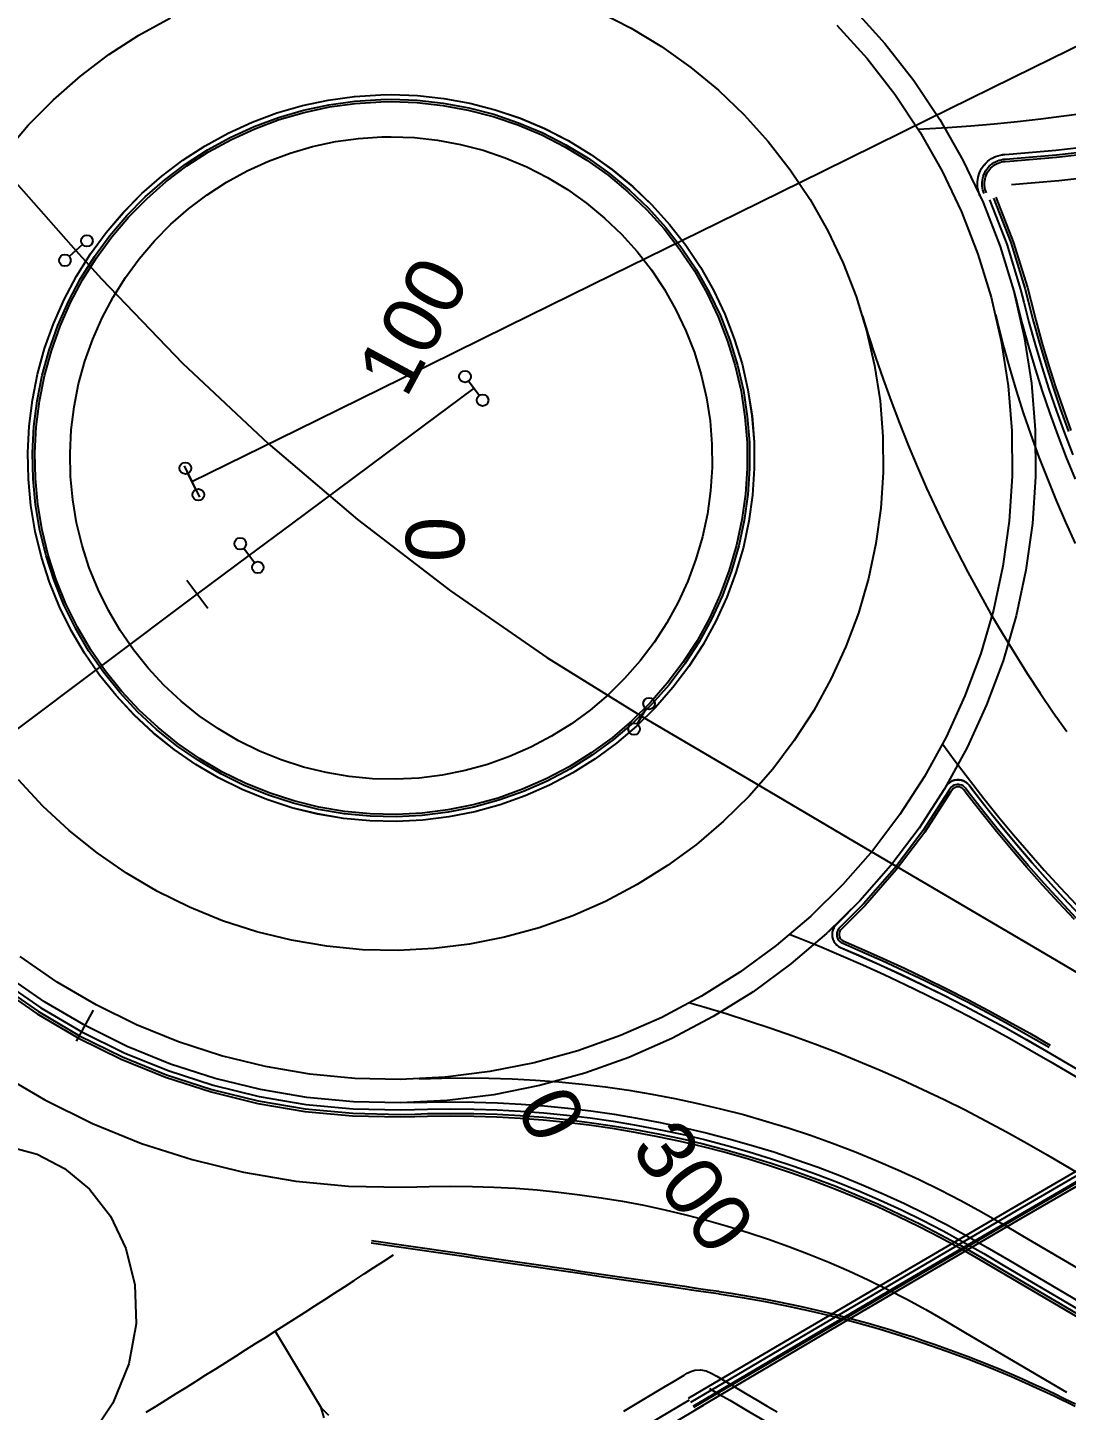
# Model space of a CAD drawing. Extents: x 387562 to 388546, y 804386 to 804945.
# Drawn here: x 387940 to 387984.3, y 804701.4 to 804760.4 of the extents above; entities that cross this region are included whole.
import ezdxf
from ezdxf.enums import TextEntityAlignment as Align

# ---------------------------------------------------------------- set-up
doc = ezdxf.new("R2010")
doc.units = 0
doc.layers.get('0').update_dxf_attribs({"linetype": 'CONTINUOUS'})
doc.styles.add('ARIAL', font='ARIAL.FON')

msp = doc.modelspace()

# ---------------------------------------------------------------- linework, layer by layer
at = {"color": 1}
for p, q in [((387942.3393, 804751.0985), (387941.7708, 804750.5945)), ((387959.2553, 804744.663), (387958.802, 804745.2729)), ((387947.1676, 804740.6591), (387946.8324, 804741.3409)), ((387949.6672, 804737.5372), (387949.214, 804738.147)), ((387966.3772, 804731.3166), (387965.992, 804730.6617)), ((387965.108, 804700), (387968.2249, 804701.8456))]:
    msp.add_line(p, q, dxfattribs=at)
at = {"color": 3}
for p, q in [((387946.6691, 804741.673), (387947.3309, 804740.327)), ((387946.7844, 804736.7993), (387947.6813, 804735.597)), ((387942.086, 804717.1378), (387942.7983, 804718.4579))]:
    msp.add_line(p, q, dxfattribs=at)
at = {"color": 7}
for p, q in [((387950.561, 804704.7713), (387952.5188, 804701.5009)), ((387952.5188, 804701.5009), (387952.836, 804701.183)), ((387952.6491, 804701.0711), (387952.5188, 804701.5009)), ((387966.0895, 804700), (387968.8258, 804701.6199))]:
    msp.add_line(p, q, dxfattribs=at)
at = {"color": 3, "linetype": 'CONTINUOUS'}
for points in [[(387947, 804741), (387951.4869, 804743.2063), (387955.9738, 804745.4126), (387960.4607, 804747.6189), (387964.9476, 804749.8252), (387969.4345, 804752.0315), (387973.9214, 804754.2378), (387978.4083, 804756.4441), (387982.8952, 804758.6504), (387987.3821, 804760.8567), (387991.869, 804763.063), (387996.3559, 804765.2693), (388000, 804767.0612)], [(387933.1795, 804760.858), (387936.4964, 804757.1166), (387939.8133, 804753.3751), (387942.055, 804750.8465), (387943.14, 804749.6425), (387946.6078, 804746.0413), (387950.2513, 804742.6179), (387954.0614, 804739.3809), (387958.0285, 804736.3383), (387962.1427, 804733.4978), (387966.1846, 804730.9892), (387966.3935, 804730.8663), (387970.7033, 804728.3313), (387975.013, 804725.7964), (387979.3228, 804723.2615), (387983.6326, 804720.7266), (387987.9424, 804718.1916), (387992.2521, 804715.6567), (387996.5619, 804713.1218), (388000, 804711.0995)], [(387975.2273, 804761.1594), (387976.5673, 804759.6753), (387977.796, 804758.0978), (387978.9068, 804756.4351), (387979.8938, 804754.6962), (387980.7519, 804752.8901), (387981.4764, 804751.0264), (387982.0636, 804749.115), (387982.5104, 804747.166), (387982.8144, 804745.1897), (387982.974, 804743.1965), (387982.9883, 804741.197), (387982.8573, 804739.2018), (387982.5816, 804737.2213), (387982.1628, 804735.2661), (387981.603, 804733.3465), (387980.9052, 804731.4726), (387980.0731, 804729.6544), (387979.1111, 804727.9015), (387978.0242, 804726.2231), (387976.8183, 804724.6281), (387975.4996, 804723.125), (387974.0752, 804721.7217), (387972.5526, 804720.4255), (387970.9399, 804719.2435), (387969.2455, 804718.1817), (387967.4785, 804717.2459), (387965.6481, 804716.4409), (387963.7641, 804715.7711), (387961.8363, 804715.2399), (387959.8751, 804714.8503), (387957.8908, 804714.6041), (387955.8938, 804714.5028), (387953.8947, 804714.5469), (387951.9041, 804714.7361), (387949.9325, 804715.0695), (387947.9904, 804715.5452), (387946.088, 804716.1608), (387944.2353, 804716.913), (387942.4422, 804717.7979), (387940.7181, 804718.8107), (387939.0722, 804719.9461)], [(387900.6553, 804700), (387903.7622, 804702.5089), (387905.9208, 804704.2427), (387907.6627, 804705.6371), (387911.5736, 804708.7524), (387915.4949, 804711.8546), (387919.4265, 804714.9437), (387923.3683, 804718.0197), (387927.3204, 804721.0825), (387931.2827, 804724.1322), (387935.2551, 804727.1686), (387935.7076, 804727.5131), (387939.2377, 804730.1917), (387943.2302, 804733.2016), (387947.2328, 804736.1981), (387949.4406, 804737.8421), (387951.2444, 804739.1827), (387955.2574, 804742.1652), (387959.0286, 804744.9679)]]:
    msp.add_lwpolyline(points, dxfattribs=at)
at = {"color": 7, "linetype": 'CONTINUOUS'}
for points in [[(387939.0323, 804755.0313), (387940.0227, 804756.1935), (387941.095, 804757.2806), (387942.2434, 804758.2869), (387943.4619, 804759.2071), (387944.744, 804760.0363), (387946.0831, 804760.7702)], [(387964.3756, 804761.0322), (387965.7351, 804760.3369), (387967.0404, 804759.5448), (387968.2848, 804758.6598), (387969.4615, 804757.6868), (387970.5645, 804756.6308), (387971.5878, 804755.4975), (387972.526, 804754.2929), (387973.3743, 804753.0232), (387974.128, 804751.6953), (387974.7832, 804750.3161), (387975.3365, 804748.8929), (387975.785, 804747.4333), (387976.1261, 804745.945), (387976.3583, 804744.4358), (387976.4801, 804742.9137), (387976.491, 804741.3868), (387976.391, 804739.8632), (387976.1805, 804738.3508), (387975.8607, 804736.8577), (387975.4332, 804735.3919), (387974.9003, 804733.9609), (387974.2649, 804732.5725), (387973.5303, 804731.2339), (387972.7003, 804729.9522), (387971.7794, 804728.7342), (387970.7724, 804727.5864), (387969.6847, 804726.5147), (387968.522, 804725.525), (387967.2905, 804724.6223), (387965.9966, 804723.8115), (387964.6472, 804723.0969), (387963.2495, 804722.4822), (387961.8107, 804721.9707), (387960.3387, 804721.565), (387958.841, 804721.2675), (387957.3257, 804721.0795), (387955.8007, 804721.0022), (387954.2741, 804721.0358), (387952.7541, 804721.1803), (387951.2485, 804721.4349), (387949.7654, 804721.7982), (387948.3126, 804722.2683), (387946.8979, 804722.8427), (387945.5286, 804723.5184), (387944.212, 804724.2918), (387942.9551, 804725.1588), (387941.7645, 804726.1149), (387940.6466, 804727.1549), (387939.6071, 804728.2735)], [(387974.5099, 804760.4627), (387975.8012, 804759.0326), (387976.9852, 804757.5124), (387978.0556, 804755.9102), (387979.0067, 804754.2345), (387979.8336, 804752.4941), (387980.5318, 804750.6982), (387981.0977, 804748.8563), (387981.5282, 804746.9782), (387981.8211, 804745.0737), (387981.9749, 804743.153), (387981.9887, 804741.2262), (387981.8625, 804739.3035), (387981.5968, 804737.3951), (387981.1932, 804735.5109), (387980.6538, 804733.6611), (387979.9814, 804731.8554), (387979.1795, 804730.1034), (387978.2525, 804728.4142), (387977.2051, 804726.7968), (387976.0431, 804725.2598), (387974.7724, 804723.8114), (387973.3998, 804722.4591), (387971.9326, 804721.2101), (387970.3784, 804720.071), (387968.7457, 804719.0478), (387967.0429, 804718.146), (387965.2791, 804717.3704), (387963.4636, 804716.7249), (387961.6059, 804716.213), (387959.716, 804715.8375), (387957.8038, 804715.6003), (387955.8795, 804715.5027), (387953.9531, 804715.5452), (387952.0349, 804715.7275), (387950.135, 804716.0488), (387948.2635, 804716.5072), (387946.4302, 804717.1004), (387944.6449, 804717.8253), (387942.917, 804718.6779), (387941.2556, 804719.6539), (387939.6695, 804720.748)], [(387955.5, 804757.5), (387956.6263, 804757.459), (387957.7466, 804757.3363), (387958.8551, 804757.1325), (387959.9458, 804756.8487), (387961.013, 804756.4864), (387962.051, 804756.0476), (387963.0544, 804755.5344), (387964.0179, 804754.9497), (387964.9364, 804754.2965), (387965.8049, 804753.5784), (387966.619, 804752.799), (387967.3743, 804751.9625), (387968.0668, 804751.0733), (387968.6929, 804750.1362), (387969.2492, 804749.156), (387969.7329, 804748.138), (387970.1412, 804747.0876), (387970.4722, 804746.0103), (387970.724, 804744.9118), (387970.8954, 804743.7978), (387970.9853, 804742.6744), (387970.9934, 804741.5474), (387970.9195, 804740.4228), (387970.7642, 804739.3065), (387970.5281, 804738.2045), (387970.2126, 804737.1226), (387969.8193, 804736.0664), (387969.3503, 804735.0416), (387968.8081, 804734.0536), (387968.1955, 804733.1076), (387967.5158, 804732.2086), (387966.7725, 804731.3614), (387965.9697, 804730.5704), (387965.1115, 804729.8399), (387964.2025, 804729.1736), (387963.2475, 804728.5751), (387962.2515, 804728.0477), (387961.2198, 804727.594), (387960.1579, 804727.2164), (387959.0714, 804726.9171), (387957.966, 804726.6974), (387956.8475, 804726.5587), (387955.722, 804726.5016), (387954.5952, 804726.5264), (387953.4732, 804726.6331), (387952.362, 804726.821), (387951.2673, 804727.0891), (387950.195, 804727.4361), (387949.1508, 804727.8601), (387948.1401, 804728.3588), (387947.1684, 804728.9297), (387946.2407, 804729.5696), (387945.3619, 804730.2753), (387944.5368, 804731.0429), (387943.7696, 804731.8685), (387943.0644, 804732.7477), (387942.425, 804733.6757), (387941.8547, 804734.6478), (387941.3565, 804735.6588), (387940.9331, 804736.7033), (387940.5867, 804737.7757), (387940.3192, 804738.8705), (387940.1319, 804739.9819), (387940.0259, 804741.1039), (387940.0017, 804742.2307), (387940.0594, 804743.3562), (387940.1988, 804744.4746), (387940.4191, 804745.5799), (387940.7191, 804746.6663), (387941.0972, 804747.728), (387941.5515, 804748.7594), (387942.0795, 804749.755), (387942.6785, 804750.7097), (387943.3453, 804751.6183), (387944.0763, 804752.4761), (387944.8677, 804753.2785), (387945.7154, 804754.0213), (387946.6147, 804754.7005), (387947.5611, 804755.3125), (387948.5494, 804755.8542), (387949.5745, 804756.3226), (387950.6309, 804756.7153), (387951.713, 804757.0303), (387952.8151, 804757.2657), (387953.9315, 804757.4204), (387955.0561, 804757.4936), (387955.5, 804757.5)], [(387955.5, 804757.299), (387956.6117, 804757.2586), (387957.7175, 804757.1374), (387958.8115, 804756.9363), (387959.8881, 804756.6562), (387960.9415, 804756.2986), (387961.9661, 804755.8654), (387962.9565, 804755.3589), (387963.9075, 804754.7818), (387964.814, 804754.1371), (387965.6713, 804753.4282), (387966.4748, 804752.6589), (387967.2203, 804751.8333), (387967.9039, 804750.9556), (387968.5218, 804750.0307), (387969.0709, 804749.0632), (387969.5483, 804748.0585), (387969.9514, 804747.0216), (387970.2781, 804745.9583), (387970.5266, 804744.874), (387970.6957, 804743.7745), (387970.7845, 804742.6657), (387970.7925, 804741.5533), (387970.7196, 804740.4433), (387970.5662, 804739.3415), (387970.3332, 804738.2537), (387970.0218, 804737.1858), (387969.6336, 804736.1433), (387969.1707, 804735.1318), (387968.6355, 804734.1566), (387968.0308, 804733.2229), (387967.3599, 804732.3356), (387966.6263, 804731.4993), (387965.8339, 804730.7186), (387964.9869, 804729.9975), (387964.0896, 804729.3399), (387963.147, 804728.7492), (387962.164, 804728.2286), (387961.1457, 804727.7808), (387960.0975, 804727.4081), (387959.0251, 804727.1127), (387957.934, 804726.8959), (387956.8301, 804726.7589), (387955.7191, 804726.7026), (387954.6069, 804726.7271), (387953.4995, 804726.8324), (387952.4027, 804727.0178), (387951.3222, 804727.2825), (387950.2638, 804727.625), (387949.2331, 804728.0434), (387948.2356, 804728.5357), (387947.2764, 804729.0991), (387946.3607, 804729.7308), (387945.4934, 804730.4273), (387944.6789, 804731.185), (387943.9217, 804731.9999), (387943.2256, 804732.8677), (387942.5945, 804733.7837), (387942.0316, 804734.7432), (387941.5399, 804735.741), (387941.122, 804736.7719), (387940.7801, 804737.8305), (387940.5161, 804738.9111), (387940.3312, 804740.0081), (387940.2266, 804741.1155), (387940.2027, 804742.2277), (387940.2597, 804743.3386), (387940.3972, 804744.4425), (387940.6146, 804745.5335), (387940.9107, 804746.6058), (387941.284, 804747.6537), (387941.7324, 804748.6717), (387942.2536, 804749.6545), (387942.8448, 804750.5968), (387943.5029, 804751.4936), (387944.2244, 804752.3403), (387945.0056, 804753.1323), (387945.8423, 804753.8654), (387946.73, 804754.5358), (387947.664, 804755.1399), (387948.6395, 804755.6746), (387949.6513, 804756.1369), (387950.694, 804756.5245), (387951.7621, 804756.8353), (387952.85, 804757.0677), (387953.9518, 804757.2205), (387955.0619, 804757.2927), (387955.5, 804757.299)], [(387955.5, 804757.199), (387956.6044, 804757.1588), (387957.703, 804757.0385), (387958.7899, 804756.8387), (387959.8594, 804756.5604), (387960.9059, 804756.2051), (387961.9238, 804755.7748), (387962.9077, 804755.2716), (387963.8525, 804754.6982), (387964.7531, 804754.0577), (387965.6048, 804753.3535), (387966.4031, 804752.5892), (387967.1437, 804751.769), (387967.8228, 804750.8971), (387968.4367, 804749.9782), (387968.9822, 804749.0171), (387969.4565, 804748.0189), (387969.8569, 804746.9888), (387970.1815, 804745.9324), (387970.4284, 804744.8552), (387970.5964, 804743.7629), (387970.6846, 804742.6613), (387970.6925, 804741.5562), (387970.6201, 804740.4534), (387970.4678, 804739.3588), (387970.2363, 804738.2782), (387969.9269, 804737.2173), (387969.5412, 804736.1816), (387969.0813, 804735.1767), (387968.5496, 804734.2079), (387967.9489, 804733.2803), (387967.2824, 804732.3987), (387966.5536, 804731.568), (387965.7664, 804730.7924), (387964.9248, 804730.076), (387964.0335, 804729.4227), (387963.097, 804728.8359), (387962.1204, 804728.3186), (387961.1088, 804727.8737), (387960.0675, 804727.5035), (387959.002, 804727.21), (387957.9181, 804726.9946), (387956.8214, 804726.8585), (387955.7176, 804726.8026), (387954.6128, 804726.8269), (387953.5126, 804726.9315), (387952.4229, 804727.1157), (387951.3495, 804727.3787), (387950.2981, 804727.7189), (387949.2741, 804728.1347), (387948.2831, 804728.6237), (387947.3302, 804729.1835), (387946.4205, 804729.811), (387945.5588, 804730.503), (387944.7497, 804731.2557), (387943.9974, 804732.0653), (387943.3059, 804732.9274), (387942.6789, 804733.8374), (387942.1196, 804734.7906), (387941.6311, 804735.7819), (387941.216, 804736.8061), (387940.8763, 804737.8578), (387940.614, 804738.9313), (387940.4304, 804740.0211), (387940.3264, 804741.1213), (387940.3027, 804742.2262), (387940.3593, 804743.3299), (387940.496, 804744.4266), (387940.7119, 804745.5104), (387941.0061, 804746.5756), (387941.3769, 804747.6167), (387941.8224, 804748.6281), (387942.3401, 804749.6044), (387942.9275, 804750.5406), (387943.5813, 804751.4316), (387944.2981, 804752.2727), (387945.0742, 804753.0595), (387945.9054, 804753.7878), (387946.7873, 804754.4538), (387947.7152, 804755.054), (387948.6844, 804755.5852), (387949.6895, 804756.0445), (387950.7254, 804756.4296), (387951.7865, 804756.7384), (387952.8673, 804756.9692), (387953.962, 804757.121), (387955.0648, 804757.1928), (387955.5, 804757.199)], [(387977.9877, 804756.0198), (387978.2305, 804756.0333), (387979.2285, 804756.0962), (387980.2257, 804756.1707), (387981.222, 804756.2571), (387982.2172, 804756.3551), (387983.2111, 804756.4648), (387984.2037, 804756.5862), (387985.1948, 804756.7193)], [(387955.5, 804755.699), (387956.4954, 804755.6628), (387957.4856, 804755.5543), (387958.4652, 804755.3742), (387959.4292, 804755.1234), (387960.3724, 804754.8032), (387961.2898, 804754.4153), (387962.1767, 804753.9618), (387963.0282, 804753.445), (387963.8399, 804752.8678), (387964.6076, 804752.233), (387965.3271, 804751.5442), (387965.9946, 804750.8049), (387966.6066, 804750.019), (387967.16, 804749.1908), (387967.6517, 804748.3245), (387968.0791, 804747.4248), (387968.44, 804746.4965), (387968.7326, 804745.5443), (387968.9551, 804744.5734), (387969.1065, 804743.5889), (387969.186, 804742.596), (387969.1932, 804741.6), (387969.1279, 804740.6061), (387968.9906, 804739.6195), (387968.7819, 804738.6455), (387968.5031, 804737.6893), (387968.1555, 804736.7558), (387967.741, 804735.8501), (387967.2617, 804734.9769), (387966.7203, 804734.1408), (387966.1196, 804733.3463), (387965.4627, 804732.5975), (387964.7532, 804731.8984), (387963.9947, 804731.2528), (387963.1913, 804730.6639), (387962.3473, 804730.135), (387961.467, 804729.6689), (387960.5552, 804729.2679), (387959.6167, 804728.9342), (387958.6564, 804728.6696), (387957.6795, 804728.4755), (387956.691, 804728.3529), (387955.6962, 804728.3024), (387954.7003, 804728.3244), (387953.7087, 804728.4186), (387952.7266, 804728.5847), (387951.7591, 804728.8217), (387950.8114, 804729.1283), (387949.8885, 804729.503), (387948.9953, 804729.9438), (387948.1365, 804730.4483), (387947.3165, 804731.0139), (387946.5399, 804731.6376), (387945.8106, 804732.3161), (387945.1326, 804733.0457), (387944.5093, 804733.8227), (387943.9442, 804734.643), (387943.4402, 804735.5021), (387942.9999, 804736.3956), (387942.6257, 804737.3187), (387942.3196, 804738.2666), (387942.0831, 804739.2342), (387941.9176, 804740.2164), (387941.8239, 804741.208), (387941.8025, 804742.2039), (387941.8535, 804743.1986), (387941.9767, 804744.1871), (387942.1714, 804745.1639), (387942.4365, 804746.1241), (387942.7707, 804747.0624), (387943.1722, 804747.974), (387943.6389, 804748.854), (387944.1683, 804749.6977), (387944.7576, 804750.5008), (387945.4037, 804751.2589), (387946.1031, 804751.968), (387946.8523, 804752.6245), (387947.6471, 804753.2248), (387948.4835, 804753.7657), (387949.357, 804754.2444), (387950.263, 804754.6584), (387951.1966, 804755.0055), (387952.153, 804755.2838), (387953.1271, 804755.4919), (387954.1137, 804755.6287), (387955.1077, 804755.6934), (387955.5, 804755.699)], [(387980.8031, 804753.2738), (387980.7721, 804753.3517), (387980.7473, 804753.4319), (387980.7291, 804753.5138), (387980.7175, 804753.5969), (387980.7125, 804753.6806), (387980.7142, 804753.7645), (387980.7227, 804753.848), (387980.7378, 804753.9305), (387980.7594, 804754.0115), (387980.7875, 804754.0906), (387980.8217, 804754.1672), (387980.862, 804754.2408), (387980.9081, 804754.3109), (387980.9596, 804754.3772), (387981.0162, 804754.4391), (387981.0776, 804754.4963), (387981.1433, 804754.5483), (387981.2131, 804754.595), (387981.2863, 804754.636), (387981.3625, 804754.6709), (387981.4414, 804754.6997), (387981.5222, 804754.7221), (387981.6046, 804754.7379), (387981.688, 804754.7471), (387981.6896, 804754.7472), (387981.8816, 804754.7607), (387982.8814, 804754.8393), (387983.88, 804754.9321), (387984.8771, 804755.0392)], [(387980.8945, 804753.3145), (387980.8664, 804753.385), (387980.844, 804753.4575), (387980.8275, 804753.5316), (387980.817, 804753.6068), (387980.8125, 804753.6825), (387980.8141, 804753.7584), (387980.8217, 804753.8339), (387980.8354, 804753.9086), (387980.8549, 804753.9819), (387980.8803, 804754.0534), (387980.9113, 804754.1227), (387980.9478, 804754.1893), (387980.9894, 804754.2528), (387981.036, 804754.3127), (387981.0872, 804754.3687), (387981.1428, 804754.4204), (387981.2023, 804754.4675), (387981.2653, 804754.5098), (387981.3316, 804754.5468), (387981.4006, 804754.5785), (387981.4719, 804754.6045), (387981.545, 804754.6247), (387981.6195, 804754.639), (387981.695, 804754.6474), (387981.6965, 804754.6475), (387981.8888, 804754.6609), (387982.89, 804754.7396), (387983.8899, 804754.8326), (387984.8885, 804754.9399)], [(387981.2018, 804753.0841), (387981.9393, 804751.1873), (387982.5369, 804749.2418), (387982.6775, 804748.6952), (387982.8942, 804747.8475), (387983.1574, 804746.893), (387983.4397, 804745.9439), (387983.7409, 804745.0007), (387984.061, 804744.0636), (387984.3997, 804743.1332)], [(387981.3028, 804753.1277), (387982.0432, 804751.2234), (387982.6432, 804749.2703), (387982.784, 804748.7225), (387983.0005, 804747.8757), (387983.2632, 804746.9233), (387983.5448, 804745.9763), (387983.8454, 804745.0352), (387984.1647, 804744.1002), (387984.5027, 804743.1718)], [(387975.6111, 804748.0453), (387975.8545, 804747.2553), (387976.1634, 804746.3042), (387976.4882, 804745.3585), (387976.8287, 804744.4182), (387977.1848, 804743.4838), (387977.5565, 804742.5554), (387977.9435, 804741.6334), (387978.3459, 804740.7179), (387978.7635, 804739.8093), (387979.1961, 804738.9077), (387979.6437, 804738.0135), (387980.1062, 804737.1269), (387980.5834, 804736.2481), (387981.0751, 804735.3774), (387981.5813, 804734.515), (387982.1018, 804733.6611), (387982.6365, 804732.8161), (387983.1852, 804731.9801), (387983.7477, 804731.1533), (387984.3239, 804730.336)], [(387981.2879, 804748.1022), (387981.3667, 804747.7737), (387981.6133, 804746.8046), (387981.8792, 804745.8406), (387982.1643, 804744.8821), (387982.4685, 804743.9295), (387982.7917, 804742.9832), (387983.1337, 804742.0436), (387983.4945, 804741.1109), (387983.8739, 804740.1857), (387984.2716, 804739.2682), (387984.6877, 804738.3589)], [(387979.0286, 804729.8075), (387979.5691, 804729.0694), (387980.1717, 804728.2714), (387980.7865, 804727.4828), (387981.4134, 804726.7037), (387982.0523, 804725.9343), (387982.7028, 804725.1749), (387983.365, 804724.4256), (387984.0386, 804723.6865), (387984.7235, 804722.9579)], [(387984.7238, 804722.3854), (387984.0367, 804723.1163), (387983.361, 804723.8576), (387982.6968, 804724.6093), (387982.0442, 804725.3711), (387981.4034, 804726.1428), (387980.7746, 804726.9243), (387980.1579, 804727.7154), (387980.005, 804727.916), (387979.9528, 804727.9749), (387979.9007, 804728.0161), (387979.8426, 804728.0482), (387979.7799, 804728.0702), (387979.7144, 804728.0814), (387979.648, 804728.0817), (387979.5825, 804728.0709), (387979.5196, 804728.0494), (387979.4612, 804728.0178), (387979.4089, 804727.9769), (387979.364, 804727.9279), (387979.3326, 804727.881), (387979.2836, 804727.7985), (387978.1888, 804726.1078), (387976.9741, 804724.5012), (387975.6458, 804722.9871), (387974.6436, 804721.979), (387974.595, 804721.926), (387974.5586, 804721.8705), (387974.5319, 804721.8096), (387974.5157, 804721.7452), (387974.5105, 804721.679), (387974.5162, 804721.6128), (387974.5329, 804721.5485), (387974.56, 804721.4879), (387974.5968, 804721.4326), (387974.6423, 804721.3842), (387974.6951, 804721.3439), (387974.7676, 804721.3066), (387975.5315, 804720.9787), (387976.4477, 804720.5714), (387977.3583, 804720.1519), (387978.2634, 804719.7202), (387979.1625, 804719.2766), (387980.0557, 804718.821), (387980.9428, 804718.3535), (387981.8235, 804717.8743), (387982.6977, 804717.3833), (387983.5654, 804716.8807)], [(387984.6514, 804722.3164), (387983.9634, 804723.0483), (387983.2866, 804723.7908), (387982.6214, 804724.5436), (387981.9678, 804725.3066), (387981.326, 804726.0795), (387980.6962, 804726.8622), (387980.0785, 804727.6546), (387979.929, 804727.851), (387979.8846, 804727.9017), (387979.8454, 804727.9329), (387979.8018, 804727.9569), (387979.7548, 804727.9734), (387979.7057, 804727.9818), (387979.656, 804727.982), (387979.6068, 804727.9739), (387979.5597, 804727.9578), (387979.516, 804727.9341), (387979.4767, 804727.9035), (387979.443, 804727.8666), (387979.4168, 804727.827), (387979.3696, 804727.7473), (387978.2707, 804726.0504), (387977.0516, 804724.438), (387975.7185, 804722.9184), (387974.7171, 804721.9112), (387974.6741, 804721.8649), (387974.6465, 804721.8228), (387974.6265, 804721.7773), (387974.6144, 804721.729), (387974.6105, 804721.6794), (387974.6148, 804721.6298), (387974.6273, 804721.5816), (387974.6476, 804721.5362), (387974.6752, 804721.4947), (387974.7092, 804721.4584), (387974.7492, 804721.428), (387974.8128, 804721.3958), (387975.5714, 804721.0704), (387976.4889, 804720.6625), (387977.4008, 804720.2424), (387978.307, 804719.8102), (387979.2074, 804719.366), (387980.1018, 804718.9098), (387980.99, 804718.4417), (387981.8719, 804717.9618), (387982.7473, 804717.4702), (387983.6161, 804716.9669)], [(387972.522, 804721.6899), (387972.8544, 804721.5573), (387973.78, 804721.1791), (387974.7009, 804720.7892), (387975.6169, 804720.388), (387976.5277, 804719.9752), (387977.4333, 804719.5512), (387978.3336, 804719.1158), (387979.2283, 804718.6692), (387980.1174, 804718.2115), (387981.0007, 804717.7427), (387981.8781, 804717.2629), (387982.7494, 804716.7722), (387983.6145, 804716.2706), (387985.9905, 804714.8731), (387990.3002, 804712.3382), (387994.61, 804709.8032), (387998.9198, 804707.2683), (388000, 804706.6329)], [(387968.2834, 804701.7466), (387969.1498, 804702.2585), (387973.4851, 804704.8127), (387977.8255, 804707.3582), (387982.171, 804709.8951), (387986.5215, 804712.4232), (387990.8771, 804714.9427), (387994.6892, 804717.1382), (387995.2377, 804717.4534), (387999.6033, 804719.9554), (388000, 804720.1817)], [(387938.7137, 804719.4649), (387940.3956, 804718.3047), (387942.1573, 804717.2698), (387943.9895, 804716.3657), (387945.8826, 804715.597), (387947.8266, 804714.968), (387949.8111, 804714.4819), (387951.8257, 804714.1413), (387953.8597, 804713.9479), (387955.9024, 804713.9029), (387956.512, 804713.9182), (387957.0577, 804713.9346), (387958.0443, 804713.9472), (387959.0309, 804713.9379), (387960.0171, 804713.9066), (387961.0023, 804713.8535), (387961.9861, 804713.7784), (387962.9679, 804713.6815), (387963.9474, 804713.5629), (387964.924, 804713.4224), (387965.8973, 804713.2604), (387966.8667, 804713.0767), (387967.8318, 804712.8715), (387968.792, 804712.645), (387969.747, 804712.3972), (387970.6963, 804712.1282), (387971.6394, 804711.8381), (387972.5758, 804711.5272), (387973.505, 804711.1956), (387974.4266, 804710.8434), (387975.3402, 804710.4708), (387976.2453, 804710.078), (387977.1415, 804709.6652), (387978.0282, 804709.2326), (387978.9051, 804708.7804), (387979.7717, 804708.3088), (387980.6306, 804707.8163), (387981.529, 804707.2879), (387985.8388, 804704.753)], [(387938.7794, 804719.5531), (387940.4547, 804718.3975), (387942.2095, 804717.3666), (387944.0346, 804716.466), (387945.9203, 804715.7004), (387947.8566, 804715.0738), (387949.8333, 804714.5896), (387951.8401, 804714.2503), (387953.8661, 804714.0577), (387955.9008, 804714.0129), (387956.5089, 804714.0282), (387957.0551, 804714.0446), (387958.0441, 804714.0572), (387959.0332, 804714.0478), (387960.0218, 804714.0165), (387961.0094, 804713.9632), (387961.9956, 804713.888), (387962.98, 804713.7909), (387963.9619, 804713.6719), (387964.9409, 804713.5311), (387965.9165, 804713.3687), (387966.8883, 804713.1845), (387967.8558, 804712.9789), (387968.8185, 804712.7518), (387969.7759, 804712.5033), (387970.7275, 804712.2337), (387971.6729, 804711.9429), (387972.6116, 804711.6312), (387973.5431, 804711.2988), (387974.4671, 804710.9457), (387975.3829, 804710.5722), (387976.2902, 804710.1784), (387977.1886, 804709.7646), (387978.0775, 804709.3309), (387978.9566, 804708.8776), (387979.8254, 804708.4048), (387980.6859, 804707.9114), (387981.5847, 804707.3827), (387985.8945, 804704.8478)], [(387968.3851, 804701.5744), (387969.2515, 804702.0863), (387973.5864, 804704.6403), (387977.9265, 804707.1856), (387982.2716, 804709.7223), (387986.6218, 804712.2502), (387990.9771, 804714.7694), (387994.7888, 804716.9648), (387995.3373, 804717.28), (387999.7026, 804719.7818), (388000, 804719.9514)], [(387968.2405, 804718.7636), (387968.8356, 804718.5945), (387969.794, 804718.309), (387970.7478, 804718.0086), (387971.6968, 804717.6933), (387972.6408, 804717.3633), (387973.5794, 804717.0185), (387974.5126, 804716.6591), (387975.4401, 804716.2852), (387976.3615, 804715.8968), (387977.2769, 804715.4941), (387978.1858, 804715.0771), (387979.088, 804714.646), (387979.9835, 804714.2008), (387980.8718, 804713.7417), (387981.7529, 804713.2687), (387982.6265, 804712.7821), (387983.4924, 804712.2819), (387984.216, 804711.8563), (387988.5258, 804709.3213), (387992.8355, 804706.7864), (387997.1453, 804704.2515), (388000, 804702.5724)], [(387938.783, 804715.775), (387940.7328, 804714.6296), (387942.7606, 804713.6289), (387944.8559, 804712.7782), (387947.0073, 804712.082), (387949.2037, 804711.544), (387951.4334, 804711.167), (387953.6846, 804710.953), (387955.9454, 804710.9032), (387956.5952, 804710.9194), (387957.1293, 804710.9355), (387958.0493, 804710.9472), (387958.9692, 804710.9385), (387959.8887, 804710.9094), (387960.8074, 804710.8598), (387961.7247, 804710.7898), (387962.6402, 804710.6995), (387963.5535, 804710.5888), (387964.4641, 804710.4579), (387965.3716, 804710.3068), (387966.2755, 804710.1355), (387967.1754, 804709.9442), (387968.0708, 804709.733), (387968.9613, 804709.5019), (387969.8464, 804709.2511), (387970.7257, 804708.9807), (387971.5988, 804708.6908), (387972.4653, 804708.3815), (387973.3247, 804708.0531), (387974.1765, 804707.7057), (387975.0205, 804707.3395), (387975.8561, 804706.9545), (387976.6829, 804706.5511), (387977.5005, 804706.1295), (387978.3086, 804705.6897), (387979.1244, 804705.2218), (387980.008, 804704.7021), (387984.3178, 804702.1671)], [(387956.7008, 804715.5272), (387957.6657, 804715.5606), (387958.6656, 804715.5734), (387959.6655, 804715.5639), (387960.665, 804715.5322), (387961.6635, 804715.4784), (387962.6606, 804715.4023), (387963.6558, 804715.3041), (387964.6485, 804715.1838), (387965.6383, 804715.0415), (387966.6247, 804714.8773), (387967.6072, 804714.6911), (387968.5853, 804714.4832), (387969.5586, 804714.2536), (387970.5265, 804714.0024), (387971.4886, 804713.7298), (387972.4444, 804713.4358), (387973.3934, 804713.1207), (387974.3352, 804712.7846), (387975.2693, 804712.4276), (387976.1953, 804712.05), (387977.1126, 804711.6519), (387978.0208, 804711.2335), (387978.9195, 804710.795), (387979.8083, 804710.3367), (387980.6866, 804709.8587), (387981.5542, 804709.3614), (387982.4416, 804708.8394), (387986.7513, 804706.3045)], [(387945.0577, 804701.3095), (387945.4814, 804701.5751), (387945.9052, 804701.8406), (387946.3292, 804702.1058), (387946.7533, 804702.3709), (387947.1773, 804702.636), (387947.6014, 804702.9011), (387948.0244, 804703.1679), (387948.4471, 804703.4352), (387948.8698, 804703.7025), (387949.2926, 804703.9698), (387949.7153, 804704.2371), (387950.138, 804704.5044), (387950.561, 804704.7713), (387950.984, 804705.0381), (387951.407, 804705.305), (387951.8274, 804705.5762), (387952.2473, 804705.8482), (387952.6672, 804706.1203), (387953.087, 804706.3923), (387953.5069, 804706.6644), (387953.9268, 804706.9365), (387954.3467, 804707.2085), (387954.7668, 804707.4802), (387955.187, 804707.7518), (387955.6071, 804708.0233)], [(387969.0844, 804702.327), (387969.5153, 804702.0734), (387969.9463, 804701.8198), (387970.3772, 804701.5662), (387970.8081, 804701.3126), (387971.239, 804701.0591), (387971.67, 804700.8055), (387972.1009, 804700.5519), (387972.5318, 804700.2983), (387972.9628, 804700.0448), (387973.0388, 804700)]]:
    msp.add_lwpolyline(points, dxfattribs=at)
at = {"color": 2, "linetype": 'CONTINUOUS'}
for points in [[(387975.2273, 804761.1594), (387976.5673, 804759.6753), (387977.796, 804758.0978), (387978.9068, 804756.4351), (387979.8938, 804754.6962), (387980.6195, 804753.192), (387980.7519, 804752.8901), (387981.4764, 804751.0264), (387982.0636, 804749.115), (387982.2021, 804748.5763), (387982.5104, 804747.166), (387982.8144, 804745.1897), (387982.974, 804743.1965), (387982.9883, 804741.197), (387982.8573, 804739.2018), (387982.5816, 804737.2213), (387982.1628, 804735.2661), (387981.603, 804733.3465), (387980.9052, 804731.4726), (387980.0731, 804729.6544), (387979.1635, 804727.9896), (387979.1111, 804727.9015), (387978.0242, 804726.2231), (387976.8183, 804724.6281), (387975.4996, 804723.125), (387974.495, 804722.1143), (387974.0752, 804721.7217), (387972.5526, 804720.4255), (387970.9399, 804719.2435), (387969.2455, 804718.1817), (387967.4785, 804717.2459), (387965.6481, 804716.4409), (387963.7641, 804715.7711), (387961.8363, 804715.2399), (387959.8751, 804714.8503), (387957.8908, 804714.6041), (387956.4928, 804714.5179), (387955.8938, 804714.5028), (387953.8947, 804714.5469), (387951.9041, 804714.7361), (387949.9325, 804715.0695), (387947.9904, 804715.5452), (387946.088, 804716.1608), (387944.2353, 804716.913), (387942.4422, 804717.7979), (387940.7181, 804718.8107), (387939.0722, 804719.9461)], [(387955.5, 804757.5), (387956.6263, 804757.459), (387957.7466, 804757.3363), (387958.8551, 804757.1325), (387959.9458, 804756.8487), (387961.013, 804756.4864), (387962.051, 804756.0476), (387963.0544, 804755.5344), (387964.0179, 804754.9497), (387964.9364, 804754.2965), (387965.8049, 804753.5784), (387966.619, 804752.799), (387967.3743, 804751.9625), (387968.0668, 804751.0733), (387968.6929, 804750.1362), (387969.2492, 804749.156), (387969.7329, 804748.138), (387970.1412, 804747.0876), (387970.4722, 804746.0103), (387970.724, 804744.9118), (387970.8954, 804743.7978), (387970.9853, 804742.6744), (387970.9934, 804741.5474), (387970.9195, 804740.4228), (387970.7642, 804739.3065), (387970.5281, 804738.2045), (387970.2126, 804737.1226), (387969.8193, 804736.0664), (387969.3503, 804735.0416), (387968.8081, 804734.0536), (387968.1955, 804733.1076), (387967.5158, 804732.2086), (387966.7725, 804731.3614), (387965.9697, 804730.5704), (387965.1115, 804729.8399), (387964.2025, 804729.1736), (387963.2475, 804728.5751), (387962.2515, 804728.0477), (387961.2198, 804727.594), (387960.1579, 804727.2164), (387959.0714, 804726.9171), (387957.966, 804726.6974), (387956.8475, 804726.5587), (387955.722, 804726.5016), (387954.5952, 804726.5264), (387953.4732, 804726.6331), (387952.362, 804726.821), (387951.2673, 804727.0891), (387950.195, 804727.4361), (387949.1508, 804727.8601), (387948.1401, 804728.3588), (387947.1684, 804728.9297), (387946.2407, 804729.5696), (387945.3619, 804730.2753), (387944.5368, 804731.0429), (387943.7696, 804731.8685), (387943.0644, 804732.7477), (387942.425, 804733.6757), (387941.8547, 804734.6478), (387941.3565, 804735.6588), (387940.9331, 804736.7033), (387940.5867, 804737.7757), (387940.3192, 804738.8705), (387940.1319, 804739.9819), (387940.0259, 804741.1039), (387940.0017, 804742.2307), (387940.0594, 804743.3562), (387940.1988, 804744.4746), (387940.4191, 804745.5799), (387940.7191, 804746.6663), (387941.0972, 804747.728), (387941.5515, 804748.7594), (387942.0795, 804749.755), (387942.6785, 804750.7097), (387943.3453, 804751.6183), (387944.0763, 804752.4761), (387944.8677, 804753.2785), (387945.7154, 804754.0213), (387946.6147, 804754.7005), (387947.5611, 804755.3125), (387948.5494, 804755.8542), (387949.5745, 804756.3226), (387950.6309, 804756.7153), (387951.713, 804757.0303), (387952.8151, 804757.2657), (387953.9315, 804757.4204), (387955.0561, 804757.4936), (387955.5, 804757.5)], [(387980.6195, 804753.192), (387980.5825, 804753.2848), (387980.553, 804753.3804), (387980.5313, 804753.478), (387980.5174, 804753.577), (387980.5115, 804753.6768), (387980.5136, 804753.7767), (387980.5237, 804753.8762), (387980.5417, 804753.9745), (387980.5675, 804754.0711), (387980.6009, 804754.1653), (387980.6417, 804754.2566), (387980.6897, 804754.3443), (387980.7446, 804754.4279), (387980.8059, 804754.5068), (387980.8734, 804754.5806), (387980.9466, 804754.6487), (387981.0249, 804754.7108), (387981.108, 804754.7664), (387981.1953, 804754.8152), (387981.2861, 804754.8569), (387981.3801, 804754.8911), (387981.4764, 804754.9178), (387981.5746, 804754.9367), (387981.674, 804754.9476), (387981.6757, 804754.9478), (387981.8673, 804754.9612), (387982.8642, 804755.0395), (387983.8599, 804755.1321), (387984.8542, 804755.2389)], [(387982.2021, 804748.5763), (387982.4205, 804747.722), (387982.6864, 804746.758), (387982.9715, 804745.7995), (387983.2757, 804744.8469), (387983.5989, 804743.9006), (387983.9409, 804742.961), (387984.3017, 804742.0283), (387984.6811, 804741.1031)], [(387979.1635, 804727.9896), (387979.205, 804728.0508), (387979.2724, 804728.1244), (387979.3511, 804728.1859), (387979.4389, 804728.2335), (387979.5335, 804728.2658), (387979.632, 804728.282), (387979.7319, 804728.2817), (387979.8303, 804728.2647), (387979.9246, 804728.2317), (387980.0121, 804728.1835), (387980.0903, 804728.1214), (387980.1572, 804728.0473), (387980.3173, 804727.8377), (387980.9322, 804727.0491), (387981.5591, 804726.27), (387982.1979, 804725.5006), (387982.8485, 804724.7412), (387983.5106, 804723.9919), (387984.1843, 804723.2528), (387984.8692, 804722.5242)], [(387974.495, 804722.1143), (387974.4365, 804722.0497), (387974.3818, 804721.9662), (387974.3418, 804721.8747), (387974.3174, 804721.7778), (387974.3095, 804721.6783), (387974.3181, 804721.5787), (387974.3432, 804721.4821), (387974.384, 804721.3909), (387974.4393, 804721.3077), (387974.5076, 804721.2349), (387974.5871, 804721.1744), (387974.6756, 804721.1279), (387975.451, 804720.7945), (387976.3648, 804720.3883), (387977.273, 804719.9699), (387978.1756, 804719.5394), (387979.0724, 804719.0969), (387979.9632, 804718.6426), (387980.8479, 804718.1763), (387981.7262, 804717.6984), (387982.5981, 804717.2087), (387983.4635, 804716.7075), (387986.1426, 804715.1317)], [(387956.4928, 804714.5179), (387957.0434, 804714.5344), (387958.0433, 804714.5472), (387959.0433, 804714.5377), (387960.0427, 804714.5061), (387961.0413, 804714.4522), (387962.0383, 804714.3761), (387963.0335, 804714.2779), (387964.0262, 804714.1577), (387965.016, 804714.0153), (387966.0024, 804713.8511), (387966.9849, 804713.6649), (387967.963, 804713.457), (387968.9363, 804713.2274), (387969.9042, 804712.9762), (387970.8663, 804712.7036), (387971.8221, 804712.4096), (387972.7711, 804712.0945), (387973.7129, 804711.7584), (387974.647, 804711.4015), (387975.573, 804711.0238), (387976.4903, 804710.6257), (387977.3985, 804710.2073), (387978.2973, 804709.7689), (387979.186, 804709.3105), (387980.0644, 804708.8326), (387980.9319, 804708.3352), (387981.8332, 804707.8051), (387986.1429, 804705.2701)]]:
    msp.add_lwpolyline(points, dxfattribs=at)
at = {"color": 1, "linetype": 'CONTINUOUS'}
for points in [[(387955.5, 804757.499), (387956.6262, 804757.458), (387957.7465, 804757.3353), (387958.8548, 804757.1316), (387959.9455, 804756.8478), (387961.0126, 804756.4855), (387962.0506, 804756.0467), (387963.054, 804755.5335), (387964.0174, 804754.9489), (387964.9358, 804754.2957), (387965.8043, 804753.5776), (387966.6183, 804752.7983), (387967.3735, 804751.9618), (387968.066, 804751.0727), (387968.6921, 804750.1356), (387969.2483, 804749.1556), (387969.7319, 804748.1377), (387970.1403, 804747.0873), (387970.4713, 804746.01), (387970.7231, 804744.9116), (387970.8944, 804743.7977), (387970.9843, 804742.6744), (387970.9924, 804741.5474), (387970.9186, 804740.4229), (387970.7632, 804739.3067), (387970.5271, 804738.2048), (387970.2116, 804737.1229), (387969.8184, 804736.0668), (387969.3494, 804735.042), (387968.8072, 804734.0541), (387968.1946, 804733.1082), (387967.515, 804732.2092), (387966.7718, 804731.3621), (387965.969, 804730.5711), (387965.1109, 804729.8406), (387964.2019, 804729.1744), (387963.247, 804728.576), (387962.2511, 804728.0486), (387961.2195, 804727.5949), (387960.1576, 804727.2174), (387959.0712, 804726.918), (387957.9658, 804726.6984), (387956.8474, 804726.5597), (387955.7219, 804726.5026), (387954.5953, 804726.5274), (387953.4734, 804726.6341), (387952.3622, 804726.822), (387951.2676, 804727.0901), (387950.1954, 804727.437), (387949.1512, 804727.861), (387948.1406, 804728.3597), (387947.1689, 804728.9305), (387946.2413, 804729.5704), (387945.3626, 804730.276), (387944.5375, 804731.0436), (387943.7703, 804731.8692), (387943.0652, 804732.7483), (387942.4258, 804733.6763), (387941.8555, 804734.6483), (387941.3574, 804735.6592), (387940.934, 804736.7036), (387940.5877, 804737.776), (387940.3202, 804738.8707), (387940.1329, 804739.982), (387940.0269, 804741.104), (387940.0027, 804742.2307), (387940.0604, 804743.3561), (387940.1998, 804744.4744), (387940.42, 804745.5797), (387940.72, 804746.666), (387941.0981, 804747.7276), (387941.5524, 804748.7589), (387942.0804, 804749.7545), (387942.6793, 804750.7092), (387943.3461, 804751.6177), (387944.077, 804752.4754), (387944.8684, 804753.2778), (387945.716, 804754.0205), (387946.6153, 804754.6997), (387947.5616, 804755.3117), (387948.5498, 804755.8533), (387949.5748, 804756.3217), (387950.6312, 804756.7144), (387951.7132, 804757.0293), (387952.8153, 804757.2647), (387953.9316, 804757.4194), (387955.0562, 804757.4926), (387955.5, 804757.499)], [(387981.96, 804753.6635), (387982.9754, 804753.7433), (387983.9896, 804753.8376), (387985.0024, 804753.9464), (387986.0135, 804754.0696), (387987.0227, 804754.2073), (387988.0299, 804754.3594), (387989.0347, 804754.5258), (387990.0372, 804754.7066), (387991.0369, 804754.9017), (387992.0337, 804755.111), (387993.0274, 804755.3346), (387994.0179, 804755.5723), (387995.0048, 804755.8242), (387995.9881, 804756.0901), (387996.9674, 804756.3701), (387997.9427, 804756.664), (387998.9136, 804756.9718), (387999.8801, 804757.2935), (388000, 804757.3353)], [(387980.6204, 804753.1924), (387980.5835, 804753.2852), (387980.554, 804753.3806), (387980.5323, 804753.4781), (387980.5184, 804753.5771), (387980.5125, 804753.6768), (387980.5146, 804753.7767), (387980.5247, 804753.876), (387980.5426, 804753.9743), (387980.5684, 804754.0708), (387980.6018, 804754.165), (387980.6426, 804754.2561), (387980.6906, 804754.3438), (387980.7454, 804754.4273), (387980.8067, 804754.5061), (387980.8741, 804754.5798), (387980.9472, 804754.6479), (387981.0255, 804754.71), (387981.1085, 804754.7655), (387981.1957, 804754.8143), (387981.2865, 804754.8559), (387981.3804, 804754.8902), (387981.4766, 804754.9168), (387981.5747, 804754.9357), (387981.674, 804754.9466), (387981.6758, 804754.9468), (387981.8674, 804754.9602), (387982.8643, 804755.0385), (387983.86, 804755.1311), (387984.8543, 804755.2379)], [(387981.0273, 804753.0089), (387981.7598, 804751.1249), (387982.3534, 804749.1926), (387982.4934, 804748.648), (387982.7105, 804747.7989), (387982.9748, 804746.8407), (387983.2582, 804745.8879), (387983.5605, 804744.9411), (387983.8818, 804744.0004), (387984.2218, 804743.0664), (387984.5804, 804742.1394)], [(387984.8684, 804722.5235), (387984.1835, 804723.2521), (387983.5099, 804723.9912), (387982.8477, 804724.7406), (387982.1971, 804725.5), (387981.5583, 804726.2694), (387980.9314, 804727.0485), (387980.3165, 804727.8371), (387980.1565, 804728.0466), (387980.0897, 804728.1207), (387980.0115, 804728.1827), (387979.9242, 804728.2308), (387979.8301, 804728.2638), (387979.7318, 804728.2807), (387979.6321, 804728.281), (387979.5337, 804728.2649), (387979.4393, 804728.2326), (387979.3517, 804728.1851), (387979.2731, 804728.1237), (387979.2057, 804728.0502), (387979.1643, 804727.9891), (387979.1119, 804727.901), (387978.025, 804726.2225), (387976.819, 804724.6275), (387975.5003, 804723.1243), (387974.4957, 804722.1136), (387974.4373, 804722.0491), (387974.3827, 804721.9657), (387974.3427, 804721.8744), (387974.3184, 804721.7777), (387974.3105, 804721.6783), (387974.3191, 804721.5789), (387974.3442, 804721.4824), (387974.3848, 804721.3914), (387974.4401, 804721.3083), (387974.5083, 804721.2356), (387974.5877, 804721.1752), (387974.676, 804721.1288), (387975.4514, 804720.7954), (387976.3652, 804720.3892), (387977.2735, 804719.9708), (387978.1761, 804719.5403), (387979.0729, 804719.0978), (387979.9637, 804718.6434), (387980.8483, 804718.1772), (387981.7267, 804717.6992), (387982.5986, 804717.2096), (387983.464, 804716.7084)], [(387968.1892, 804701.9058), (387969.0557, 804702.4178), (387973.3913, 804704.9722), (387977.7321, 804707.5179), (387982.0778, 804710.0549), (387986.4287, 804712.5833), (387990.7846, 804715.1029), (387994.597, 804717.2986), (387995.1455, 804717.6138), (387999.5115, 804720.116), (388000, 804720.3947)], [(387938.8929, 804719.7055), (387940.5568, 804718.5577), (387942.2997, 804717.5338), (387944.1124, 804716.6393), (387945.9853, 804715.8789), (387947.9085, 804715.2566), (387949.8718, 804714.7757), (387951.8649, 804714.4387), (387953.8772, 804714.2474), (387955.8981, 804714.2029), (387956.5037, 804714.2181), (387957.0506, 804714.2345), (387958.0438, 804714.2472), (387959.0371, 804714.2378), (387960.0299, 804714.2063), (387961.0218, 804714.1528), (387962.0122, 804714.0773), (387963.0007, 804713.9797), (387963.9868, 804713.8603), (387964.97, 804713.7189), (387965.9498, 804713.5557), (387966.9258, 804713.3708), (387967.8974, 804713.1643), (387968.8642, 804712.9362), (387969.8256, 804712.6867), (387970.7813, 804712.4159), (387971.7307, 804712.1239), (387972.6735, 804711.8109), (387973.609, 804711.477), (387974.5368, 804711.1224), (387975.4566, 804710.7473), (387976.3678, 804710.3519), (387977.27, 804709.9363), (387978.1627, 804709.5007), (387979.0456, 804709.0454), (387979.9181, 804708.5707), (387980.7813, 804708.0758), (387981.6811, 804707.5465), (387985.9908, 804705.0116)], [(387968.4157, 804701.5228), (387969.282, 804702.0347), (387973.6168, 804704.5886), (387977.9568, 804707.1338), (387982.3018, 804709.6704), (387986.6519, 804712.1983), (387991.007, 804714.7175), (387994.8187, 804716.9128), (387995.3672, 804717.2279), (387999.7324, 804719.7297), (388000, 804719.8824)], [(387968.4767, 804701.4195), (387969.343, 804701.9313), (387973.6777, 804704.4851), (387978.0174, 804707.0303), (387982.3622, 804709.5667), (387986.7121, 804712.0945), (387991.067, 804714.6135), (387994.8785, 804716.8087), (387995.427, 804717.1239), (387999.7919, 804719.6255), (388000, 804719.7442)]]:
    msp.add_lwpolyline(points, dxfattribs=at)
at = {"color": 252, "linetype": 'CONTINUOUS'}
for points in [[(387934.564, 804710.857), (387935.1641, 804711.5391), (387935.9576, 804712.1057), (387936.9198, 804712.5066), (387938.0136, 804712.697), (387939.1908, 804712.6413), (387940.3947, 804712.3147), (387941.562, 804711.706), (387942.6266, 804710.8187), (387943.5227, 804709.6717), (387944.1883, 804708.2992), (387944.569, 804706.7498), (387944.621, 804705.0849), (387944.3141, 804703.3761), (387943.6341, 804701.7024), (387942.5841, 804700.1463), (387942.4422, 804700)], [(387954.645, 804708.5411), (387955.6344, 804708.396), (387956.6238, 804708.2509), (387957.6132, 804708.1059), (387958.6027, 804707.9608), (387959.5921, 804707.8158), (387960.5815, 804707.6707), (387961.5709, 804707.5256), (387962.5604, 804707.3806), (387963.5498, 804707.2355), (387964.5392, 804707.0904), (387965.5286, 804706.9454), (387966.518, 804706.8003), (387967.5075, 804706.6553), (387968.4969, 804706.5102), (387969.4599, 804706.369), (387969.4863, 804706.3651), (387970.4741, 804706.2096), (387971.4587, 804706.0344), (387972.4395, 804705.8396), (387973.4162, 804705.6252), (387974.3884, 804705.3912), (387975.3558, 804705.1379), (387976.3179, 804704.8653), (387977.2744, 804704.5735), (387978.2248, 804704.2627), (387979.1688, 804703.9328), (387980.1061, 804703.5842), (387981.0362, 804703.2169), (387981.9587, 804702.8311), (387982.8734, 804702.4269), (387983.7798, 804702.0045), (387984.6775, 804701.564)], [(387954.6595, 804708.64), (387955.1542, 804708.5675), (387955.6489, 804708.4949), (387956.1436, 804708.4224), (387956.6383, 804708.3499), (387957.133, 804708.2774), (387957.6278, 804708.2048), (387958.1225, 804708.1323), (387958.6172, 804708.0598), (387959.1119, 804707.9872), (387959.6066, 804707.9147), (387960.1013, 804707.8422), (387960.596, 804707.7696), (387961.0907, 804707.6971), (387961.5854, 804707.6246), (387962.0802, 804707.552), (387962.5749, 804707.4795), (387963.0696, 804707.407), (387963.5643, 804707.3344), (387964.059, 804707.2619), (387964.5537, 804707.1894), (387965.0484, 804707.1169), (387965.5431, 804707.0443), (387966.0378, 804706.9718), (387966.5326, 804706.8993), (387967.0273, 804706.8267), (387967.522, 804706.7542), (387968.0167, 804706.6817), (387968.5114, 804706.6091), (387969.0061, 804706.5366), (387969.4744, 804706.4679), (387969.5008, 804706.4641), (387969.9951, 804706.3888), (387970.4886, 804706.3086), (387970.9813, 804706.2235), (387971.4732, 804706.1335), (387971.9641, 804706.0385), (387972.454, 804705.9387), (387972.9429, 804705.834), (387973.4308, 804705.7244), (387973.9175, 804705.61), (387974.403, 804705.4907), (387974.8874, 804705.3665), (387975.3705, 804705.2376), (387975.8522, 804705.1038), (387976.3326, 804704.9652), (387976.8116, 804704.8218), (387977.2892, 804704.6737), (387977.7652, 804704.5208), (387978.2397, 804704.3632), (387978.7126, 804704.2008), (387979.1839, 804704.0337), (387979.6535, 804703.8619), (387980.1213, 804703.6855), (387980.5873, 804703.5044), (387981.0515, 804703.3186), (387981.5139, 804703.1282), (387981.9743, 804702.9332), (387982.4327, 804702.7337), (387982.8891, 804702.5295), (387983.3435, 804702.3209), (387983.7958, 804702.1076), (387984.2459, 804701.8899), (387984.6938, 804701.6678)], [(387965.425, 804701.3575), (387965.854, 804701.6143), (387966.283, 804701.8711), (387966.712, 804702.1279), (387967.141, 804702.3847), (387967.57, 804702.6416), (387967.999, 804702.8984), (387968.1329, 804702.9785), (387968.2873, 804703.0538), (387968.4523, 804703.1015), (387968.7011, 804703.119), (387968.9464, 804703.0745), (387969.1537, 804702.9824), (387969.3887, 804702.8441), (387969.8196, 804702.5905), (387970.2505, 804702.3369), (387970.6815, 804702.0833), (387971.1124, 804701.8298), (387971.5433, 804701.5762), (387971.9743, 804701.3226)]]:
    msp.add_lwpolyline(points, dxfattribs=at)
at = {"color": 1}
for centre, radius in [((387942.5247, 804751.2628), 0.2477), ((387941.5839, 804750.4288), 0.2497), ((387958.6531, 804745.4733), 0.2497), ((387959.403, 804744.4642), 0.2477), ((387946.7222, 804741.565), 0.2497), ((387947.2769, 804740.4368), 0.2477), ((387949.065, 804738.3475), 0.2497), ((387949.815, 804737.3384), 0.2477), ((387966.5028, 804731.5301), 0.2477), ((387965.8654, 804730.4464), 0.2497)]:
    msp.add_circle(centre, radius, dxfattribs=at)

# ---------------------------------------------------------------- texts
at = {"color": 2, "style": 'ARIAL'}
for s, rotation, p in [('100', 61.652, (387953.9368, 804745.684)), ('0', 270, (387958.625, 804739.5)), ('0', 296.184, (387963.0421, 804715.4576)), ('300', 306.725, (387967.6768, 804714.0213))]:
    msp.add_text(s, height=2.5, rotation=rotation, dxfattribs=at).set_placement(p, align=Align.TOP_LEFT)

doc.saveas('drawing.dxf')
